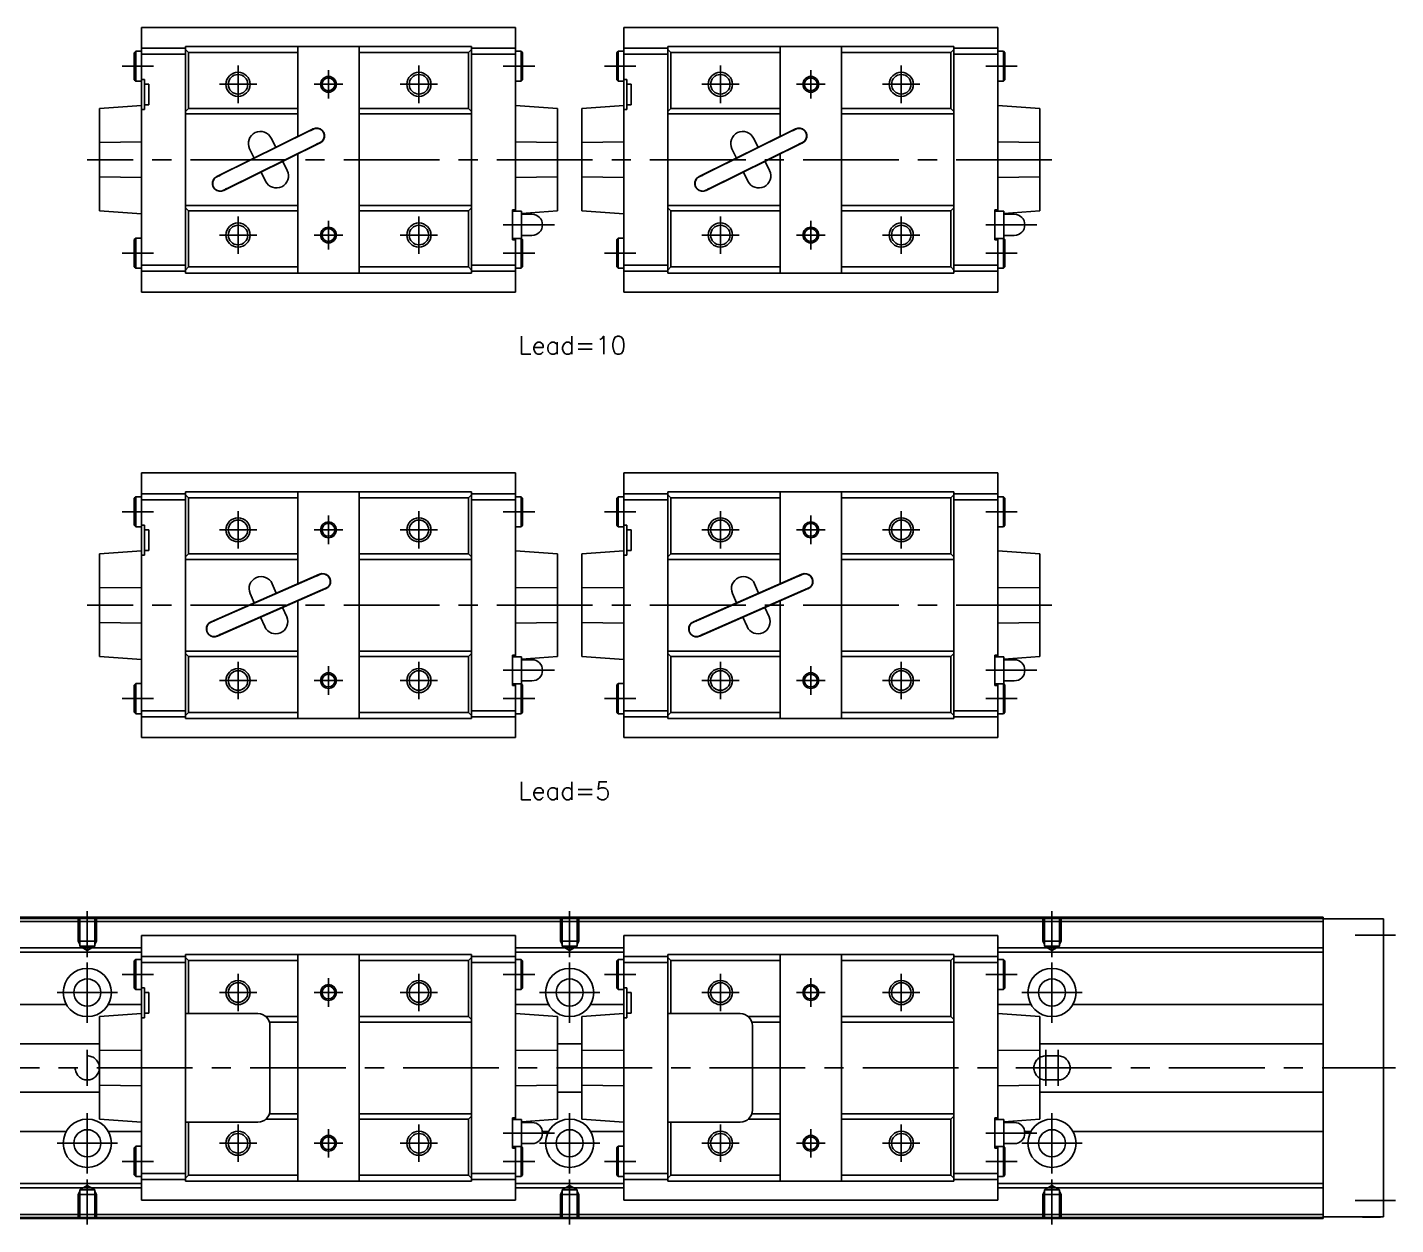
# Model space of a CAD drawing. Extents: x 0 to 494, y -8 to 401.
# Drawn here: x 176.7 to 403.6, y 202.7 to 401.3 of the extents above; entities that cross this region are included whole.
import ezdxf

# ---------------------------------------------------------------- set-up
doc = ezdxf.new("R2010")
doc.units = 0
doc.header["$LTSCALE"] = 0.5
doc.linetypes.add('CENTER', pattern=[50.8, 31.75, -6.35, 6.35, -6.35])
doc.linetypes.add('DASHED', pattern=[19.05, 12.7, -6.35])
for name, color, linetype in [('MSM_CENTER', 1, 'CENTER'), ('MSM_CONTINUOUS', 7, 'CONTINUOUS'), ('MSM_DASHED', 4, 'DASHED'), ('MSM_NARROW', 5, 'CONTINUOUS'), ('MSM_PART_NUMBER', 7, 'CONTINUOUS')]:
    doc.layers.add(name, color=color, linetype=linetype)
doc.styles.get("Standard").update_dxf_attribs({"font": 'txt.shx', "height": 1, "bigfont": 'bigfont.shx'})

msp = doc.modelspace()

# ---------------------------------------------------------------- linework, layer by layer
at = {"layer": 'MSM_CENTER'}
for p, q in [((211.61, 394.94), (211.61, 388.74)), ((241.61, 394.94), (241.61, 388.74)), ((291.61, 394.94), (291.61, 388.74)), ((321.61, 394.94), (321.61, 388.74)), ((192.41, 394.84), (197.61, 394.84)), ((226.61, 394.2), (226.61, 389.47)), ((255.61, 394.84), (260.81, 394.84)), ((272.41, 394.84), (277.61, 394.84)), ((306.61, 394.2), (306.61, 389.47)), ((335.61, 394.84), (340.81, 394.84)), ((208.51, 391.84), (214.71, 391.84)), ((224.24, 391.84), (228.97, 391.84)), ((238.51, 391.84), (244.71, 391.84)), ((288.51, 391.84), (294.71, 391.84)), ((304.24, 391.84), (308.97, 391.84)), ((318.51, 391.84), (324.71, 391.84)), ((346.61, 379.34), (186.61, 379.34)), ((211.61, 369.94), (211.61, 363.74)), ((241.61, 369.94), (241.61, 363.74)), ((291.61, 369.94), (291.61, 363.74)), ((321.61, 369.94), (321.61, 363.74)), ((226.61, 369.2), (226.61, 364.47)), ((255.61, 368.54), (264.11, 368.54)), ((306.61, 369.2), (306.61, 364.47)), ((335.61, 368.54), (344.11, 368.54)), ((208.51, 366.84), (214.71, 366.84)), ((224.24, 366.84), (228.97, 366.84)), ((238.51, 366.84), (244.71, 366.84)), ((288.51, 366.84), (294.71, 366.84)), ((304.24, 366.84), (308.97, 366.84)), ((318.51, 366.84), (324.71, 366.84)), ((192.41, 363.84), (197.61, 363.84)), ((255.61, 363.84), (260.81, 363.84)), ((272.41, 363.84), (277.61, 363.84)), ((335.61, 363.84), (340.81, 363.84)), ((192.41, 320.94), (197.61, 320.94)), ((211.61, 321.04), (211.61, 314.84)), ((226.61, 320.3), (226.61, 315.57)), ((241.61, 321.04), (241.61, 314.84)), ((255.61, 320.94), (260.81, 320.94)), ((272.41, 320.94), (277.61, 320.94)), ((291.61, 321.04), (291.61, 314.84)), ((306.61, 320.3), (306.61, 315.57)), ((321.61, 321.04), (321.61, 314.84)), ((335.61, 320.94), (340.81, 320.94)), ((208.51, 317.94), (214.71, 317.94)), ((224.24, 317.94), (228.97, 317.94)), ((238.51, 317.94), (244.71, 317.94)), ((288.51, 317.94), (294.71, 317.94)), ((304.24, 317.94), (308.97, 317.94)), ((318.51, 317.94), (324.71, 317.94)), ((346.61, 305.44), (186.61, 305.44)), ((211.61, 296.04), (211.61, 289.84)), ((226.61, 295.3), (226.61, 290.57)), ((241.61, 296.04), (241.61, 289.84)), ((291.61, 296.04), (291.61, 289.84)), ((306.61, 295.3), (306.61, 290.57)), ((321.61, 296.04), (321.61, 289.84)), ((208.51, 292.94), (214.71, 292.94)), ((224.24, 292.94), (228.97, 292.94)), ((238.51, 292.94), (244.71, 292.94)), ((255.61, 294.64), (264.11, 294.64)), ((288.51, 292.94), (294.71, 292.94)), ((304.24, 292.94), (308.97, 292.94)), ((318.51, 292.94), (324.71, 292.94)), ((335.61, 294.64), (344.11, 294.64)), ((192.41, 289.94), (197.61, 289.94)), ((255.61, 289.94), (260.81, 289.94)), ((272.41, 289.94), (277.61, 289.94)), ((335.61, 289.94), (340.81, 289.94)), ((186.61, 254.69), (186.61, 247.06)), ((266.61, 254.69), (266.61, 247.06)), ((346.61, 254.69), (346.61, 247.06)), ((396.91, 250.69), (403.61, 250.69)), ((186.61, 236.19), (186.61, 246.19)), ((266.61, 236.19), (266.61, 246.19)), ((346.61, 236.19), (346.61, 246.19)), ((192.41, 244.19), (197.61, 244.19)), ((211.61, 244.29), (211.61, 238.09)), ((226.61, 243.55), (226.61, 238.82)), ((241.61, 244.29), (241.61, 238.09)), ((255.61, 244.19), (260.81, 244.19)), ((272.41, 244.19), (277.61, 244.19)), ((291.61, 244.29), (291.61, 238.09)), ((306.61, 243.55), (306.61, 238.82)), ((321.61, 244.29), (321.61, 238.09)), ((335.61, 244.19), (340.81, 244.19)), ((181.61, 241.19), (191.61, 241.19)), ((208.51, 241.19), (214.71, 241.19)), ((224.24, 241.19), (228.97, 241.19)), ((238.51, 241.19), (244.71, 241.19)), ((261.61, 241.19), (271.61, 241.19)), ((288.51, 241.19), (294.71, 241.19)), ((304.24, 241.19), (308.97, 241.19)), ((318.51, 241.19), (324.71, 241.19)), ((341.61, 241.19), (351.61, 241.19)), ((186.61, 225.69), (186.61, 231.69)), ((345.61, 231.69), (345.61, 225.69)), ((347.61, 231.69), (347.61, 225.69)), ((86.61, 228.69), (403.61, 228.69)), ((186.61, 211.19), (186.61, 221.19)), ((266.61, 211.19), (266.61, 221.19)), ((346.61, 211.19), (346.61, 221.19)), ((211.61, 219.29), (211.61, 213.09)), ((226.61, 218.55), (226.61, 213.82)), ((241.61, 219.29), (241.61, 213.09)), ((255.61, 217.89), (264.11, 217.89)), ((291.61, 219.29), (291.61, 213.09)), ((306.61, 218.55), (306.61, 213.82)), ((321.61, 219.29), (321.61, 213.09)), ((335.61, 217.89), (344.11, 217.89)), ((181.61, 216.19), (191.61, 216.19)), ((208.51, 216.19), (214.71, 216.19)), ((224.24, 216.19), (228.97, 216.19)), ((238.51, 216.19), (244.71, 216.19)), ((261.61, 216.19), (271.61, 216.19)), ((288.51, 216.19), (294.71, 216.19)), ((304.24, 216.19), (308.97, 216.19)), ((318.51, 216.19), (324.71, 216.19)), ((341.61, 216.19), (351.61, 216.19)), ((192.41, 213.19), (197.61, 213.19)), ((255.61, 213.19), (260.81, 213.19)), ((272.41, 213.19), (277.61, 213.19)), ((335.61, 213.19), (340.81, 213.19)), ((186.61, 210.2), (186.61, 202.69)), ((266.61, 210.2), (266.61, 202.69)), ((346.61, 210.2), (346.61, 202.69)), ((396.91, 206.69), (403.61, 206.69))]:
    msp.add_line(p, q, dxfattribs=at)
at = {"layer": 'MSM_CONTINUOUS'}
for p, q in [((257.61, 401.29), (195.61, 401.29)), ((195.61, 357.39), (195.61, 401.29)), ((257.61, 370.79), (257.61, 401.29)), ((337.61, 401.29), (275.61, 401.29)), ((275.61, 357.39), (275.61, 401.29)), ((337.61, 370.79), (337.61, 401.29)), ((194.66, 397.34), (194.41, 397.09)), ((195.61, 397.34), (194.66, 397.34)), ((194.66, 397.34), (194.66, 392.34)), ((195.61, 397.84), (202.91, 397.84)), ((202.91, 360.54), (202.91, 398.14)), ((202.91, 398.14), (250.31, 398.14)), ((203.41, 397.14), (202.91, 397.64)), ((203.41, 387.84), (203.41, 397.14)), ((203.41, 397.14), (221.51, 397.14)), ((221.51, 398.14), (221.51, 383.18)), ((231.71, 360.54), (231.71, 398.14)), ((231.71, 397.14), (249.81, 397.14)), ((250.31, 397.64), (249.81, 397.14)), ((249.81, 387.84), (249.81, 397.14)), ((250.31, 360.54), (250.31, 398.14)), ((250.31, 397.84), (257.61, 397.84)), ((258.56, 397.34), (257.61, 397.34)), ((258.56, 397.34), (258.56, 392.34)), ((258.81, 397.09), (258.56, 397.34)), ((274.66, 397.34), (274.41, 397.09)), ((275.61, 397.34), (274.66, 397.34)), ((274.66, 397.34), (274.66, 392.34)), ((275.61, 397.84), (282.91, 397.84)), ((282.91, 360.54), (282.91, 398.14)), ((282.91, 398.14), (330.31, 398.14)), ((283.41, 397.14), (282.91, 397.64)), ((283.41, 387.84), (283.41, 397.14)), ((283.41, 397.14), (301.51, 397.14)), ((301.51, 398.14), (301.51, 383.18)), ((311.71, 360.54), (311.71, 398.14)), ((311.71, 397.14), (329.81, 397.14)), ((330.31, 397.64), (329.81, 397.14)), ((329.81, 387.84), (329.81, 397.14)), ((330.31, 360.54), (330.31, 398.14)), ((330.31, 397.84), (337.61, 397.84)), ((338.56, 397.34), (337.61, 397.34)), ((338.56, 397.34), (338.56, 392.34)), ((338.81, 397.09), (338.56, 397.34)), ((194.41, 397.09), (194.41, 392.59)), ((195.61, 396.84), (202.91, 396.84)), ((250.31, 396.84), (257.61, 396.84)), ((258.81, 397.09), (258.81, 392.59)), ((274.41, 397.09), (274.41, 392.59)), ((275.61, 396.84), (282.91, 396.84)), ((330.31, 396.84), (337.61, 396.84)), ((338.81, 397.09), (338.81, 392.59)), ((196.11, 392.64), (195.61, 392.64)), ((196.11, 387.64), (196.11, 392.64)), ((276.11, 392.64), (275.61, 392.64)), ((276.11, 387.64), (276.11, 392.64)), ((194.41, 392.59), (194.66, 392.34)), ((194.66, 392.34), (195.61, 392.34)), ((196.81, 391.84), (196.11, 391.84)), ((196.81, 388.44), (196.81, 391.84)), ((257.61, 392.34), (258.56, 392.34)), ((258.56, 392.34), (258.81, 392.59)), ((274.41, 392.59), (274.66, 392.34)), ((274.66, 392.34), (275.61, 392.34)), ((276.81, 391.84), (276.11, 391.84)), ((276.81, 388.44), (276.81, 391.84)), ((337.61, 392.34), (338.56, 392.34)), ((338.56, 392.34), (338.81, 392.59)), ((195.61, 388.34), (188.61, 387.84)), ((196.81, 388.44), (196.11, 388.44)), ((264.61, 387.84), (257.61, 388.34)), ((275.61, 388.34), (268.61, 387.84)), ((276.81, 388.44), (276.11, 388.44)), ((344.61, 387.84), (337.61, 388.34)), ((188.61, 387.84), (188.61, 370.84)), ((196.11, 387.64), (195.61, 387.64)), ((202.91, 387.34), (203.41, 387.84)), ((202.91, 386.94), (221.51, 386.94)), ((203.41, 387.84), (221.51, 387.84)), ((231.71, 387.84), (249.81, 387.84)), ((231.71, 386.94), (250.31, 386.94)), ((249.81, 387.84), (250.31, 387.34)), ((264.61, 387.84), (264.61, 370.84)), ((268.61, 387.84), (268.61, 370.84)), ((276.11, 387.64), (275.61, 387.64)), ((282.91, 387.34), (283.41, 387.84)), ((282.91, 386.94), (301.51, 386.94)), ((283.41, 387.84), (301.51, 387.84)), ((311.71, 387.84), (329.81, 387.84)), ((311.71, 386.94), (330.31, 386.94)), ((329.81, 387.84), (330.31, 387.34)), ((344.61, 387.84), (344.61, 370.84)), ((224.08, 384.46), (208.08, 376.56)), ((223.37, 384.05), (208.84, 376.87)), ((223.37, 384.05), (223.7, 384.18)), ((224.1, 384.41), (223.79, 384.26)), ((304.08, 384.46), (288.08, 376.56)), ((303.37, 384.05), (288.84, 376.87)), ((303.37, 384.05), (303.7, 384.18)), ((304.1, 384.41), (303.79, 384.26)), ((195.61, 382.3), (188.61, 382.21)), ((209.23, 374.22), (225.23, 382.12)), ((209.94, 374.63), (224.48, 381.81)), ((217.87, 381.39), (217.12, 382.92)), ((224.78, 382), (224.48, 381.81)), ((224.89, 382.01), (225.21, 382.17)), ((264.61, 382.21), (257.61, 382.3)), ((275.61, 382.3), (268.61, 382.21)), ((289.23, 374.22), (305.23, 382.12)), ((289.94, 374.63), (304.48, 381.81)), ((297.87, 381.39), (297.12, 382.92)), ((304.78, 382), (304.48, 381.81)), ((304.89, 382.01), (305.21, 382.17)), ((344.61, 382.21), (337.61, 382.3)), ((213.53, 381.14), (214.29, 379.62)), ((219.78, 377.54), (219.02, 379.06)), ((221.51, 380.28), (221.51, 360.54)), ((293.53, 381.14), (294.29, 379.62)), ((299.78, 377.54), (299.02, 379.06)), ((301.51, 380.28), (301.51, 360.54)), ((208.53, 376.68), (208.84, 376.87)), ((215.44, 377.29), (216.19, 375.76)), ((288.53, 376.68), (288.84, 376.87)), ((295.44, 377.29), (296.19, 375.76)), ((188.61, 376.47), (195.61, 376.38)), ((208.42, 376.67), (208.1, 376.51)), ((209.61, 374.5), (209.94, 374.63)), ((257.61, 376.38), (264.61, 376.47)), ((268.61, 376.47), (275.61, 376.38)), ((288.42, 376.67), (288.1, 376.51)), ((289.61, 374.5), (289.94, 374.63)), ((337.61, 376.38), (344.61, 376.47)), ((209.21, 374.27), (209.52, 374.42)), ((289.21, 374.27), (289.52, 374.42)), ((188.61, 370.84), (195.61, 370.34)), ((202.91, 371.74), (221.51, 371.74)), ((203.41, 370.84), (202.91, 371.34)), ((203.41, 370.84), (221.51, 370.84)), ((203.41, 361.54), (203.41, 370.84)), ((231.71, 371.74), (250.31, 371.74)), ((231.71, 370.84), (249.81, 370.84)), ((250.31, 371.34), (249.81, 370.84)), ((249.81, 361.54), (249.81, 370.84)), ((257.11, 371.04), (257.61, 371.04)), ((257.11, 366.04), (257.11, 371.04)), ((258.61, 370.79), (257.11, 370.79)), ((258.61, 370.41), (264.61, 370.84)), ((258.61, 370.79), (258.61, 366.29)), ((260.36, 370.29), (258.61, 370.29)), ((268.61, 370.84), (275.61, 370.34)), ((282.91, 371.74), (301.51, 371.74)), ((283.41, 370.84), (282.91, 371.34)), ((283.41, 370.84), (301.51, 370.84)), ((283.41, 361.54), (283.41, 370.84)), ((311.71, 371.74), (330.31, 371.74)), ((311.71, 370.84), (329.81, 370.84)), ((330.31, 371.34), (329.81, 370.84)), ((329.81, 361.54), (329.81, 370.84)), ((337.11, 371.04), (337.61, 371.04)), ((337.11, 366.04), (337.11, 371.04)), ((338.61, 370.79), (337.11, 370.79)), ((338.61, 370.41), (344.61, 370.84)), ((338.61, 370.79), (338.61, 366.29)), ((340.36, 370.29), (338.61, 370.29)), ((194.66, 366.34), (194.41, 366.09)), ((194.41, 366.09), (194.41, 361.59)), ((194.66, 366.34), (194.66, 361.34)), ((195.61, 366.34), (194.66, 366.34)), ((257.11, 366.29), (258.61, 366.29)), ((257.11, 366.04), (257.61, 366.04)), ((257.61, 366.29), (257.61, 357.39)), ((258.56, 366.29), (258.56, 361.34)), ((258.61, 366.79), (260.36, 366.79)), ((258.81, 366.09), (258.61, 366.29)), ((258.81, 366.09), (258.81, 361.59)), ((274.66, 366.34), (274.41, 366.09)), ((274.41, 366.09), (274.41, 361.59)), ((274.66, 366.34), (274.66, 361.34)), ((275.61, 366.34), (274.66, 366.34)), ((337.11, 366.29), (338.61, 366.29)), ((337.11, 366.04), (337.61, 366.04)), ((337.61, 366.29), (337.61, 357.39)), ((338.56, 366.29), (338.56, 361.34)), ((338.61, 366.79), (340.36, 366.79)), ((338.81, 366.09), (338.61, 366.29)), ((338.81, 366.09), (338.81, 361.59)), ((194.41, 361.59), (194.66, 361.34)), ((194.66, 361.34), (195.61, 361.34)), ((195.61, 361.84), (202.91, 361.84)), ((195.61, 360.84), (202.91, 360.84)), ((202.91, 361.04), (203.41, 361.54)), ((203.41, 361.54), (221.51, 361.54)), ((231.71, 361.54), (249.81, 361.54)), ((249.81, 361.54), (250.31, 361.04)), ((250.31, 361.84), (257.61, 361.84)), ((250.31, 360.84), (257.61, 360.84)), ((257.61, 361.34), (258.56, 361.34)), ((258.56, 361.34), (258.81, 361.59)), ((274.41, 361.59), (274.66, 361.34)), ((274.66, 361.34), (275.61, 361.34)), ((275.61, 361.84), (282.91, 361.84)), ((275.61, 360.84), (282.91, 360.84)), ((282.91, 361.04), (283.41, 361.54)), ((283.41, 361.54), (301.51, 361.54)), ((311.71, 361.54), (329.81, 361.54)), ((329.81, 361.54), (330.31, 361.04)), ((330.31, 361.84), (337.61, 361.84)), ((330.31, 360.84), (337.61, 360.84)), ((337.61, 361.34), (338.56, 361.34)), ((338.56, 361.34), (338.81, 361.59)), ((202.91, 360.54), (250.31, 360.54)), ((282.91, 360.54), (330.31, 360.54)), ((195.61, 357.39), (257.61, 357.39)), ((275.61, 357.39), (337.61, 357.39)), ((257.61, 327.39), (195.61, 327.39)), ((195.61, 283.49), (195.61, 327.39)), ((257.61, 296.89), (257.61, 327.39)), ((337.61, 327.39), (275.61, 327.39)), ((275.61, 283.49), (275.61, 327.39)), ((337.61, 296.89), (337.61, 327.39)), ((194.66, 323.44), (194.41, 323.19)), ((194.41, 323.19), (194.41, 318.69)), ((195.61, 323.44), (194.66, 323.44)), ((194.66, 323.44), (194.66, 318.44)), ((195.61, 323.94), (202.91, 323.94)), ((195.61, 322.94), (202.91, 322.94)), ((202.91, 286.64), (202.91, 324.24)), ((202.91, 324.24), (250.31, 324.24)), ((203.41, 323.24), (202.91, 323.74)), ((203.41, 313.94), (203.41, 323.24)), ((203.41, 323.24), (221.51, 323.24)), ((221.51, 324.24), (221.51, 308.99)), ((231.71, 286.64), (231.71, 324.24)), ((231.71, 323.24), (249.81, 323.24)), ((250.31, 323.74), (249.81, 323.24)), ((249.81, 313.94), (249.81, 323.24)), ((250.31, 286.64), (250.31, 324.24)), ((250.31, 323.94), (257.61, 323.94)), ((250.31, 322.94), (257.61, 322.94)), ((258.56, 323.44), (257.61, 323.44)), ((258.56, 323.44), (258.56, 318.44)), ((258.81, 323.19), (258.56, 323.44)), ((258.81, 323.19), (258.81, 318.69)), ((274.66, 323.44), (274.41, 323.19)), ((274.41, 323.19), (274.41, 318.69)), ((275.61, 323.44), (274.66, 323.44)), ((274.66, 323.44), (274.66, 318.44)), ((275.61, 323.94), (282.91, 323.94)), ((275.61, 322.94), (282.91, 322.94)), ((282.91, 286.64), (282.91, 324.24)), ((282.91, 324.24), (330.31, 324.24)), ((283.41, 323.24), (282.91, 323.74)), ((283.41, 313.94), (283.41, 323.24)), ((283.41, 323.24), (301.51, 323.24)), ((301.51, 324.24), (301.51, 308.99)), ((311.71, 286.64), (311.71, 324.24)), ((311.71, 323.24), (329.81, 323.24)), ((330.31, 323.74), (329.81, 323.24)), ((329.81, 313.94), (329.81, 323.24)), ((330.31, 286.64), (330.31, 324.24)), ((330.31, 323.94), (337.61, 323.94)), ((330.31, 322.94), (337.61, 322.94)), ((338.56, 323.44), (337.61, 323.44)), ((338.56, 323.44), (338.56, 318.44)), ((338.81, 323.19), (338.56, 323.44)), ((338.81, 323.19), (338.81, 318.69)), ((194.41, 318.69), (194.66, 318.44)), ((194.66, 318.44), (195.61, 318.44)), ((196.11, 318.74), (195.61, 318.74)), ((196.11, 313.74), (196.11, 318.74)), ((196.81, 317.94), (196.11, 317.94)), ((196.81, 314.54), (196.81, 317.94)), ((257.61, 318.44), (258.56, 318.44)), ((258.56, 318.44), (258.81, 318.69)), ((274.41, 318.69), (274.66, 318.44)), ((274.66, 318.44), (275.61, 318.44)), ((276.11, 318.74), (275.61, 318.74)), ((276.11, 313.74), (276.11, 318.74)), ((276.81, 317.94), (276.11, 317.94)), ((276.81, 314.54), (276.81, 317.94)), ((337.61, 318.44), (338.56, 318.44)), ((338.56, 318.44), (338.81, 318.69)), ((195.61, 314.44), (188.61, 313.94)), ((188.61, 313.94), (188.61, 296.94)), ((196.11, 313.74), (195.61, 313.74)), ((196.81, 314.54), (196.11, 314.54)), ((202.91, 313.44), (203.41, 313.94)), ((203.41, 313.94), (221.51, 313.94)), ((231.71, 313.94), (249.81, 313.94)), ((249.81, 313.94), (250.31, 313.44)), ((264.61, 313.94), (257.61, 314.44)), ((264.61, 313.94), (264.61, 296.94)), ((275.61, 314.44), (268.61, 313.94)), ((268.61, 313.94), (268.61, 296.94)), ((276.11, 313.74), (275.61, 313.74)), ((276.81, 314.54), (276.11, 314.54)), ((282.91, 313.44), (283.41, 313.94)), ((283.41, 313.94), (301.51, 313.94)), ((311.71, 313.94), (329.81, 313.94)), ((329.81, 313.94), (330.31, 313.44)), ((344.61, 313.94), (337.61, 314.44)), ((344.61, 313.94), (344.61, 296.94)), ((202.91, 313.04), (221.51, 313.04)), ((231.71, 313.04), (250.31, 313.04)), ((282.91, 313.04), (301.51, 313.04)), ((311.71, 313.04), (330.31, 313.04)), ((225.13, 310.58), (207.13, 302.68)), ((224.4, 310.21), (207.9, 302.96)), ((217.96, 307.43), (217.28, 308.99)), ((225.15, 310.53), (224.83, 310.39)), ((305.13, 310.58), (287.13, 302.68)), ((304.4, 310.21), (287.9, 302.96)), ((297.96, 307.43), (297.28, 308.99)), ((305.15, 310.53), (304.83, 310.39)), ((195.61, 308.4), (188.61, 308.31)), ((208.18, 300.3), (226.18, 308.2)), ((208.91, 300.67), (225.41, 307.92)), ((213.62, 307.38), (214.3, 305.83)), ((225.83, 308.1), (226.16, 308.25)), ((264.61, 308.31), (257.61, 308.4)), ((275.61, 308.4), (268.61, 308.31)), ((288.18, 300.3), (306.18, 308.2)), ((288.91, 300.67), (305.41, 307.92)), ((293.62, 307.38), (294.3, 305.83)), ((305.83, 308.1), (306.16, 308.25)), ((344.61, 308.31), (337.61, 308.4)), ((219.69, 303.5), (219.01, 305.05)), ((221.51, 306.15), (221.51, 286.64)), ((299.69, 303.5), (299.01, 305.05)), ((301.51, 306.15), (301.51, 286.64)), ((188.61, 302.57), (195.61, 302.48)), ((207.48, 302.78), (207.15, 302.63)), ((215.35, 303.45), (216.03, 301.89)), ((257.61, 302.48), (264.61, 302.57)), ((268.61, 302.57), (275.61, 302.48)), ((287.48, 302.78), (287.15, 302.63)), ((295.35, 303.45), (296.03, 301.89)), ((337.61, 302.48), (344.61, 302.57)), ((208.16, 300.35), (208.48, 300.49)), ((288.16, 300.35), (288.48, 300.49)), ((202.91, 297.84), (221.51, 297.84)), ((203.41, 296.94), (202.91, 297.44)), ((231.71, 297.84), (250.31, 297.84)), ((250.31, 297.44), (249.81, 296.94)), ((282.91, 297.84), (301.51, 297.84)), ((283.41, 296.94), (282.91, 297.44)), ((311.71, 297.84), (330.31, 297.84)), ((330.31, 297.44), (329.81, 296.94)), ((188.61, 296.94), (195.61, 296.44)), ((203.41, 296.94), (221.51, 296.94)), ((203.41, 287.64), (203.41, 296.94)), ((231.71, 296.94), (249.81, 296.94)), ((249.81, 287.64), (249.81, 296.94)), ((257.11, 297.14), (257.61, 297.14)), ((257.11, 292.14), (257.11, 297.14)), ((258.61, 296.89), (257.11, 296.89)), ((258.61, 296.51), (264.61, 296.94)), ((258.61, 296.89), (258.61, 292.39)), ((260.36, 296.39), (258.61, 296.39)), ((268.61, 296.94), (275.61, 296.44)), ((283.41, 296.94), (301.51, 296.94)), ((283.41, 287.64), (283.41, 296.94)), ((311.71, 296.94), (329.81, 296.94)), ((329.81, 287.64), (329.81, 296.94)), ((337.11, 297.14), (337.61, 297.14)), ((337.11, 292.14), (337.11, 297.14)), ((338.61, 296.89), (337.11, 296.89)), ((338.61, 296.51), (344.61, 296.94)), ((338.61, 296.89), (338.61, 292.39)), ((340.36, 296.39), (338.61, 296.39)), ((258.61, 292.89), (260.36, 292.89)), ((338.61, 292.89), (340.36, 292.89)), ((194.66, 292.44), (194.41, 292.19)), ((194.41, 292.19), (194.41, 287.69)), ((194.66, 292.44), (194.66, 287.44)), ((195.61, 292.44), (194.66, 292.44)), ((257.11, 292.39), (258.61, 292.39)), ((257.11, 292.14), (257.61, 292.14)), ((257.61, 292.39), (257.61, 283.49)), ((258.56, 292.39), (258.56, 287.44)), ((258.81, 292.19), (258.61, 292.39)), ((258.81, 292.19), (258.81, 287.69)), ((274.66, 292.44), (274.41, 292.19)), ((274.41, 292.19), (274.41, 287.69)), ((274.66, 292.44), (274.66, 287.44)), ((275.61, 292.44), (274.66, 292.44)), ((337.11, 292.39), (338.61, 292.39)), ((337.11, 292.14), (337.61, 292.14)), ((337.61, 292.39), (337.61, 283.49)), ((338.56, 292.39), (338.56, 287.44)), ((338.81, 292.19), (338.61, 292.39)), ((338.81, 292.19), (338.81, 287.69)), ((194.41, 287.69), (194.66, 287.44)), ((194.66, 287.44), (195.61, 287.44)), ((195.61, 287.94), (202.91, 287.94)), ((195.61, 286.94), (202.91, 286.94)), ((202.91, 287.14), (203.41, 287.64)), ((202.91, 286.64), (250.31, 286.64)), ((203.41, 287.64), (221.51, 287.64)), ((231.71, 287.64), (249.81, 287.64)), ((249.81, 287.64), (250.31, 287.14)), ((250.31, 287.94), (257.61, 287.94)), ((250.31, 286.94), (257.61, 286.94)), ((257.61, 287.44), (258.56, 287.44)), ((258.56, 287.44), (258.81, 287.69)), ((274.41, 287.69), (274.66, 287.44)), ((274.66, 287.44), (275.61, 287.44)), ((275.61, 287.94), (282.91, 287.94)), ((275.61, 286.94), (282.91, 286.94)), ((282.91, 287.14), (283.41, 287.64)), ((282.91, 286.64), (330.31, 286.64)), ((283.41, 287.64), (301.51, 287.64)), ((311.71, 287.64), (329.81, 287.64)), ((329.81, 287.64), (330.31, 287.14)), ((330.31, 287.94), (337.61, 287.94)), ((330.31, 286.94), (337.61, 286.94)), ((337.61, 287.44), (338.56, 287.44)), ((338.56, 287.44), (338.81, 287.69)), ((195.61, 283.49), (257.61, 283.49)), ((275.61, 283.49), (337.61, 283.49)), ((391.61, 253.69), (141.61, 253.69)), ((391.61, 253.49), (141.61, 253.49)), ((391.61, 252.99), (141.61, 252.99)), ((391.61, 253.69), (391.61, 203.69)), ((401.61, 253.39), (391.61, 253.39)), ((398.11, 253.39), (398.11, 253.44)), ((401.11, 253.44), (398.11, 253.44)), ((401.11, 253.39), (401.11, 253.44)), ((401.61, 253.39), (401.61, 203.99)), ((257.61, 250.64), (195.61, 250.64)), ((195.61, 206.74), (195.61, 250.64)), ((257.61, 220.14), (257.61, 250.64)), ((337.61, 250.64), (275.61, 250.64)), ((275.61, 206.74), (275.61, 250.64)), ((337.61, 220.14), (337.61, 250.64)), ((195.61, 248.59), (141.61, 248.59)), ((195.61, 247.89), (141.61, 247.89)), ((202.91, 247.49), (250.31, 247.49)), ((202.91, 209.89), (202.91, 247.49)), ((221.51, 247.49), (221.51, 209.89)), ((231.71, 209.89), (231.71, 247.49)), ((250.31, 209.89), (250.31, 247.49)), ((275.61, 248.59), (257.61, 248.59)), ((275.61, 247.89), (257.61, 247.89)), ((282.91, 247.49), (330.31, 247.49)), ((282.91, 209.89), (282.91, 247.49)), ((301.51, 247.49), (301.51, 209.89)), ((311.71, 209.89), (311.71, 247.49)), ((330.31, 209.89), (330.31, 247.49)), ((391.61, 248.59), (337.61, 248.59)), ((391.61, 247.89), (337.61, 247.89)), ((194.66, 246.69), (194.41, 246.44)), ((194.41, 246.44), (194.41, 241.94)), ((195.61, 246.69), (194.66, 246.69)), ((194.66, 246.69), (194.66, 241.69)), ((195.61, 247.19), (202.91, 247.19)), ((195.61, 246.19), (202.91, 246.19)), ((203.41, 246.49), (202.91, 246.99)), ((203.41, 246.49), (221.51, 246.49)), ((203.41, 237.69), (203.41, 246.49)), ((231.71, 246.49), (249.81, 246.49)), ((250.31, 246.99), (249.81, 246.49)), ((249.81, 237.19), (249.81, 246.49)), ((250.31, 247.19), (257.61, 247.19)), ((250.31, 246.19), (257.61, 246.19)), ((258.56, 246.69), (257.61, 246.69)), ((258.56, 246.69), (258.56, 241.69)), ((258.81, 246.44), (258.56, 246.69)), ((258.81, 246.44), (258.81, 241.94)), ((274.66, 246.69), (274.41, 246.44)), ((274.41, 246.44), (274.41, 241.94)), ((275.61, 246.69), (274.66, 246.69)), ((274.66, 246.69), (274.66, 241.69)), ((275.61, 247.19), (282.91, 247.19)), ((275.61, 246.19), (282.91, 246.19)), ((283.41, 246.49), (282.91, 246.99)), ((283.41, 246.49), (301.51, 246.49)), ((283.41, 237.69), (283.41, 246.49)), ((311.71, 246.49), (329.81, 246.49)), ((330.31, 246.99), (329.81, 246.49)), ((329.81, 237.19), (329.81, 246.49)), ((330.31, 247.19), (337.61, 247.19)), ((330.31, 246.19), (337.61, 246.19)), ((338.56, 246.69), (337.61, 246.69)), ((338.56, 246.69), (338.56, 241.69)), ((338.81, 246.44), (338.56, 246.69)), ((338.81, 246.44), (338.81, 241.94)), ((194.41, 241.94), (194.66, 241.69)), ((194.66, 241.69), (195.61, 241.69)), ((196.11, 241.99), (195.61, 241.99)), ((196.11, 236.99), (196.11, 241.99)), ((196.81, 241.19), (196.11, 241.19)), ((196.81, 237.79), (196.81, 241.19)), ((257.61, 241.69), (258.56, 241.69)), ((258.56, 241.69), (258.81, 241.94)), ((274.41, 241.94), (274.66, 241.69)), ((274.66, 241.69), (275.61, 241.69)), ((276.11, 241.99), (275.61, 241.99)), ((276.11, 236.99), (276.11, 241.99)), ((276.81, 241.19), (276.11, 241.19)), ((276.81, 237.79), (276.81, 241.19)), ((337.61, 241.69), (338.56, 241.69)), ((338.56, 241.69), (338.81, 241.94)), ((183.12, 239.23), (146.71, 239.23)), ((195.61, 239.23), (190.09, 239.23)), ((263.12, 239.23), (257.61, 239.23)), ((275.61, 239.23), (270.09, 239.23)), ((343.12, 239.23), (337.61, 239.23)), ((391.61, 239.23), (350.09, 239.23)), ((195.61, 237.69), (188.61, 237.19)), ((188.61, 237.19), (188.61, 220.19)), ((196.11, 236.99), (195.61, 236.99)), ((196.81, 237.79), (196.11, 237.79)), ((214.91, 237.69), (202.91, 237.69)), ((216.23, 237.19), (221.51, 237.19)), ((216.81, 236.29), (221.51, 236.29)), ((231.71, 237.19), (249.81, 237.19)), ((231.71, 236.29), (250.31, 236.29)), ((249.81, 237.19), (250.31, 236.69)), ((264.61, 237.19), (257.61, 237.69)), ((264.61, 237.19), (264.61, 220.19)), ((275.61, 237.69), (268.61, 237.19)), ((268.61, 237.19), (268.61, 220.19)), ((276.11, 236.99), (275.61, 236.99)), ((276.81, 237.79), (276.11, 237.79)), ((294.91, 237.69), (282.91, 237.69)), ((296.23, 237.19), (301.51, 237.19)), ((296.81, 236.29), (301.51, 236.29)), ((311.71, 237.19), (329.81, 237.19)), ((311.71, 236.29), (330.31, 236.29)), ((329.81, 237.19), (330.31, 236.69)), ((344.61, 237.19), (337.61, 237.69)), ((344.61, 237.19), (344.61, 220.19)), ((216.91, 235.69), (216.91, 221.69)), ((296.91, 235.69), (296.91, 221.69)), ((188.61, 232.69), (151.11, 232.69)), ((195.61, 231.65), (188.61, 231.56)), ((264.61, 231.56), (257.61, 231.65)), ((268.61, 232.69), (264.61, 232.69)), ((275.61, 231.65), (268.61, 231.56)), ((344.61, 231.56), (337.61, 231.65)), ((391.61, 232.69), (344.61, 232.69)), ((151.11, 224.69), (188.61, 224.69)), ((188.61, 225.82), (195.61, 225.73)), ((257.61, 225.73), (264.61, 225.82)), ((264.61, 224.69), (268.61, 224.69)), ((268.61, 225.82), (275.61, 225.73)), ((337.61, 225.73), (344.61, 225.82)), ((344.61, 224.69), (391.61, 224.69)), ((188.61, 220.19), (195.61, 219.69)), ((216.23, 220.19), (221.51, 220.19)), ((216.81, 221.09), (221.51, 221.09)), ((231.71, 221.09), (250.31, 221.09)), ((231.71, 220.19), (249.81, 220.19)), ((250.31, 220.69), (249.81, 220.19)), ((249.81, 210.89), (249.81, 220.19)), ((257.11, 220.39), (257.61, 220.39)), ((257.11, 215.39), (257.11, 220.39)), ((258.61, 220.14), (257.11, 220.14)), ((258.61, 219.76), (264.61, 220.19)), ((258.61, 220.14), (258.61, 215.64)), ((268.61, 220.19), (275.61, 219.69)), ((296.23, 220.19), (301.51, 220.19)), ((296.81, 221.09), (301.51, 221.09)), ((311.71, 221.09), (330.31, 221.09)), ((311.71, 220.19), (329.81, 220.19)), ((330.31, 220.69), (329.81, 220.19)), ((329.81, 210.89), (329.81, 220.19)), ((337.11, 220.39), (337.61, 220.39)), ((337.11, 215.39), (337.11, 220.39)), ((338.61, 220.14), (337.11, 220.14)), ((338.61, 219.76), (344.61, 220.19)), ((338.61, 220.14), (338.61, 215.64)), ((183.12, 218.15), (146.71, 218.15)), ((195.61, 218.15), (190.09, 218.15)), ((202.91, 219.69), (214.91, 219.69)), ((203.41, 210.89), (203.41, 219.69)), ((260.36, 219.64), (258.61, 219.64)), ((263.12, 218.15), (262.09, 218.15)), ((275.61, 218.15), (270.09, 218.15)), ((282.91, 219.69), (294.91, 219.69)), ((283.41, 210.89), (283.41, 219.69)), ((340.36, 219.64), (338.61, 219.64)), ((343.12, 218.15), (342.09, 218.15)), ((391.61, 218.15), (350.09, 218.15)), ((194.66, 215.69), (194.41, 215.44)), ((194.66, 215.69), (194.66, 210.69)), ((195.61, 215.69), (194.66, 215.69)), ((257.11, 215.64), (258.61, 215.64)), ((257.61, 215.64), (257.61, 206.74)), ((258.56, 215.64), (258.56, 210.69)), ((258.61, 216.14), (260.36, 216.14)), ((258.81, 215.44), (258.61, 215.64)), ((274.66, 215.69), (274.41, 215.44)), ((274.66, 215.69), (274.66, 210.69)), ((275.61, 215.69), (274.66, 215.69)), ((337.11, 215.64), (338.61, 215.64)), ((337.61, 215.64), (337.61, 206.74)), ((338.56, 215.64), (338.56, 210.69)), ((338.61, 216.14), (340.36, 216.14)), ((338.81, 215.44), (338.61, 215.64)), ((194.41, 215.44), (194.41, 210.94)), ((257.11, 215.39), (257.61, 215.39)), ((258.81, 215.44), (258.81, 210.94)), ((274.41, 215.44), (274.41, 210.94)), ((337.11, 215.39), (337.61, 215.39)), ((338.81, 215.44), (338.81, 210.94)), ((195.61, 211.19), (202.91, 211.19)), ((250.31, 211.19), (257.61, 211.19)), ((275.61, 211.19), (282.91, 211.19)), ((330.31, 211.19), (337.61, 211.19)), ((195.61, 209.49), (141.61, 209.49)), ((195.61, 208.79), (141.61, 208.79)), ((194.41, 210.94), (194.66, 210.69)), ((194.66, 210.69), (195.61, 210.69)), ((195.61, 210.19), (202.91, 210.19)), ((202.91, 210.39), (203.41, 210.89)), ((202.91, 209.89), (250.31, 209.89)), ((203.41, 210.89), (221.51, 210.89)), ((231.71, 210.89), (249.81, 210.89)), ((249.81, 210.89), (250.31, 210.39)), ((250.31, 210.19), (257.61, 210.19)), ((257.61, 210.69), (258.56, 210.69)), ((275.61, 209.49), (257.61, 209.49)), ((275.61, 208.79), (257.61, 208.79)), ((258.56, 210.69), (258.81, 210.94)), ((274.41, 210.94), (274.66, 210.69)), ((274.66, 210.69), (275.61, 210.69)), ((275.61, 210.19), (282.91, 210.19)), ((282.91, 210.39), (283.41, 210.89)), ((282.91, 209.89), (330.31, 209.89)), ((283.41, 210.89), (301.51, 210.89)), ((311.71, 210.89), (329.81, 210.89)), ((329.81, 210.89), (330.31, 210.39)), ((330.31, 210.19), (337.61, 210.19)), ((337.61, 210.69), (338.56, 210.69)), ((391.61, 209.49), (337.61, 209.49)), ((391.61, 208.79), (337.61, 208.79)), ((338.56, 210.69), (338.81, 210.94)), ((195.61, 206.74), (257.61, 206.74)), ((275.61, 206.74), (337.61, 206.74)), ((391.61, 204.39), (141.61, 204.39)), ((391.61, 203.89), (141.61, 203.89)), ((391.61, 203.69), (141.61, 203.69)), ((401.61, 203.99), (391.61, 203.99)), ((398.11, 203.94), (401.11, 203.94)), ((401.11, 203.94), (401.11, 203.99))]:
    msp.add_line(p, q, dxfattribs=at)
for centre, radius in [((211.61, 391.84), 1.62), ((226.61, 391.84), 1.06), ((241.61, 391.84), 1.62), ((291.61, 391.84), 1.62), ((306.61, 391.84), 1.06), ((321.61, 391.84), 1.62), ((211.61, 366.84), 1.62), ((226.61, 366.84), 1.06), ((241.61, 366.84), 1.62), ((291.61, 366.84), 1.62), ((306.61, 366.84), 1.06), ((321.61, 366.84), 1.62), ((211.61, 317.94), 1.62), ((226.61, 317.94), 1.06), ((241.61, 317.94), 1.62), ((291.61, 317.94), 1.62), ((306.61, 317.94), 1.06), ((321.61, 317.94), 1.62), ((211.61, 292.94), 1.62), ((226.61, 292.94), 1.06), ((241.61, 292.94), 1.62), ((291.61, 292.94), 1.62), ((306.61, 292.94), 1.06), ((321.61, 292.94), 1.62), ((186.61, 241.19), 4), ((266.61, 241.19), 4), ((346.61, 241.19), 4), ((186.61, 241.19), 2.25), ((266.61, 241.19), 2.25), ((346.61, 241.19), 2.25), ((211.61, 241.19), 1.62), ((226.61, 241.19), 1.06), ((241.61, 241.19), 1.62), ((291.61, 241.19), 1.62), ((306.61, 241.19), 1.06), ((321.61, 241.19), 1.62), ((186.61, 216.19), 4), ((266.61, 216.19), 4), ((346.61, 216.19), 4), ((186.61, 216.19), 2.25), ((266.61, 216.19), 2.25), ((346.61, 216.19), 2.25), ((211.61, 216.19), 1.62), ((226.61, 216.19), 1.06), ((241.61, 216.19), 1.62), ((291.61, 216.19), 1.62), ((306.61, 216.19), 1.06), ((321.61, 216.19), 1.62)]:
    msp.add_circle(centre, radius, dxfattribs=at)
for centre, radius, start, end in [((215.33, 382.03), 2, 26.2779, 206.2779), ((224.66, 383.29), 1.3, 275.5498, 137.006), ((224.66, 383.29), 1.25, 296.2779, 116.2779), ((295.33, 382.03), 2, 26.2779, 206.2779), ((304.66, 383.29), 1.3, 275.5498, 137.006), ((304.66, 383.29), 1.25, 296.2779, 116.2779), ((217.98, 376.65), 2, 206.2779, 26.2779), ((297.98, 376.65), 2, 206.2779, 26.2779), ((208.66, 375.39), 1.3, 95.5498, 317.006), ((208.66, 375.39), 1.25, 116.2779, 296.2779), ((288.66, 375.39), 1.3, 95.5498, 317.006), ((288.66, 375.39), 1.25, 116.2779, 296.2779), ((260.36, 368.54), 1.75, 270, 90), ((340.36, 368.54), 1.75, 270, 90), ((215.45, 308.19), 2, 23.6961, 203.6961), ((225.8, 306.54), 3.92, 105.6343, 110.9103), ((225.66, 309.39), 1.3, 272.968, 134.4242), ((225.66, 309.39), 1.25, 293.6961, 113.6961), ((295.45, 308.19), 2, 23.6961, 203.6961), ((305.8, 306.54), 3.92, 105.6343, 110.9103), ((305.66, 309.39), 1.3, 272.968, 134.4242), ((305.66, 309.39), 1.25, 293.6961, 113.6961), ((224.7, 309.56), 1.8, 293.3543, 304.8918), ((304.7, 309.56), 1.8, 293.3543, 304.8918), ((207.66, 301.49), 1.3, 92.968, 314.4242), ((207.66, 301.49), 1.25, 113.6961, 293.6961), ((211.61, 295.94), 7.94, 117.8361, 120.4339), ((217.86, 302.69), 2, 203.6961, 23.6961), ((287.66, 301.49), 1.3, 92.968, 314.4242), ((287.66, 301.49), 1.25, 113.6961, 293.6961), ((291.61, 295.94), 7.94, 117.8361, 120.4339), ((297.86, 302.69), 2, 203.6961, 23.6961), ((208.17, 302.34), 1.82, 282.5713, 293.9767), ((288.17, 302.34), 1.82, 282.5713, 293.9767), ((260.36, 294.64), 1.75, 270, 90), ((340.36, 294.64), 1.75, 270, 90), ((214.91, 235.69), 2, 0, 90), ((294.91, 235.69), 2, 0, 90), ((214.91, 221.69), 2, 270, 0), ((294.91, 221.69), 2, 270, 0), ((260.36, 217.89), 1.75, 270, 90), ((340.36, 217.89), 1.75, 270, 90)]:
    msp.add_arc(centre, radius, start, end, dxfattribs=at)
at = {"layer": 'MSM_DASHED'}
for p, q in [((185.11, 253.69), (185.11, 249.69)), ((185.38, 253.69), (185.38, 248.89)), ((187.84, 248.89), (187.84, 253.69)), ((188.11, 253.69), (188.11, 249.69)), ((265.11, 253.69), (265.11, 249.69)), ((265.38, 253.69), (265.38, 248.89)), ((267.84, 248.89), (267.84, 253.69)), ((268.11, 253.69), (268.11, 249.69)), ((345.11, 253.69), (345.11, 249.69)), ((345.38, 253.69), (345.38, 248.89)), ((347.84, 248.89), (347.84, 253.69)), ((348.11, 253.69), (348.11, 249.69)), ((185.11, 249.69), (188.11, 249.69)), ((185.38, 249.22), (185.11, 249.69)), ((187.84, 249.22), (188.11, 249.69)), ((265.11, 249.69), (268.11, 249.69)), ((265.38, 249.22), (265.11, 249.69)), ((267.84, 249.22), (268.11, 249.69)), ((345.11, 249.69), (348.11, 249.69)), ((345.38, 249.22), (345.11, 249.69)), ((347.84, 249.22), (348.11, 249.69)), ((185.38, 248.89), (186.61, 248.18)), ((187.84, 248.89), (185.38, 248.89)), ((186.61, 248.18), (187.84, 248.89)), ((265.38, 248.89), (266.61, 248.18)), ((267.84, 248.89), (265.38, 248.89)), ((266.61, 248.18), (267.84, 248.89)), ((345.38, 248.89), (346.61, 248.18)), ((347.84, 248.89), (345.38, 248.89)), ((346.61, 248.18), (347.84, 248.89)), ((347.61, 230.69), (345.61, 230.69)), ((345.61, 226.69), (347.61, 226.69)), ((186.61, 209.2), (185.38, 208.49)), ((187.84, 208.49), (186.61, 209.2)), ((266.61, 209.2), (265.38, 208.49)), ((267.84, 208.49), (266.61, 209.2)), ((346.61, 209.2), (345.38, 208.49)), ((347.84, 208.49), (346.61, 209.2)), ((185.38, 208.16), (185.11, 207.69)), ((188.11, 207.69), (185.11, 207.69)), ((185.11, 203.69), (185.11, 207.69)), ((185.38, 208.49), (185.38, 203.69)), ((187.84, 208.49), (185.38, 208.49)), ((187.84, 203.69), (187.84, 208.49)), ((187.84, 208.16), (188.11, 207.69)), ((188.11, 203.69), (188.11, 207.69)), ((265.38, 208.16), (265.11, 207.69)), ((265.11, 203.69), (265.11, 207.69)), ((268.11, 207.69), (265.11, 207.69)), ((265.38, 208.49), (265.38, 203.69)), ((267.84, 208.49), (265.38, 208.49)), ((267.84, 203.69), (267.84, 208.49)), ((267.84, 208.16), (268.11, 207.69)), ((268.11, 203.69), (268.11, 207.69)), ((345.38, 208.16), (345.11, 207.69)), ((345.11, 203.69), (345.11, 207.69)), ((348.11, 207.69), (345.11, 207.69)), ((345.38, 208.49), (345.38, 203.69)), ((347.84, 208.49), (345.38, 208.49)), ((347.84, 203.69), (347.84, 208.49)), ((347.84, 208.16), (348.11, 207.69)), ((348.11, 203.69), (348.11, 207.69))]:
    msp.add_line(p, q, dxfattribs=at)
msp.add_circle((186.61, 228.69), 2, dxfattribs=at)
for centre, start, end in [((345.61, 228.69), 90, 270), ((347.61, 228.69), 270, 90)]:
    msp.add_arc(centre, 2, start, end, dxfattribs=at)
at = {"layer": 'MSM_NARROW'}
for centre, radius in [((211.61, 391.84), 2), ((226.61, 391.84), 1.3), ((241.61, 391.84), 2), ((291.61, 391.84), 2), ((306.61, 391.84), 1.3), ((321.61, 391.84), 2), ((211.61, 366.84), 2), ((226.61, 366.84), 1.3), ((241.61, 366.84), 2), ((291.61, 366.84), 2), ((306.61, 366.84), 1.3), ((321.61, 366.84), 2), ((211.61, 317.94), 2), ((226.61, 317.94), 1.3), ((241.61, 317.94), 2), ((291.61, 317.94), 2), ((306.61, 317.94), 1.3), ((321.61, 317.94), 2), ((211.61, 292.94), 2), ((226.61, 292.94), 1.3), ((241.61, 292.94), 2), ((291.61, 292.94), 2), ((306.61, 292.94), 1.3), ((321.61, 292.94), 2), ((211.61, 241.19), 2), ((241.61, 241.19), 2), ((291.61, 241.19), 2), ((321.61, 241.19), 2), ((226.61, 241.19), 1.3), ((306.61, 241.19), 1.3), ((211.61, 216.19), 2), ((241.61, 216.19), 2), ((291.61, 216.19), 2), ((321.61, 216.19), 2), ((226.61, 216.19), 1.3), ((306.61, 216.19), 1.3)]:
    msp.add_circle(centre, radius, dxfattribs=at)

# ---------------------------------------------------------------- texts
at = {"layer": 'MSM_PART_NUMBER'}
for s, p in [('Lead=10', (258.11, 347.06)), ('Lead=5', (258.11, 273.16))]:
    msp.add_text(s, height=3, dxfattribs=at).set_placement(p)

doc.saveas('drawing.dxf')
